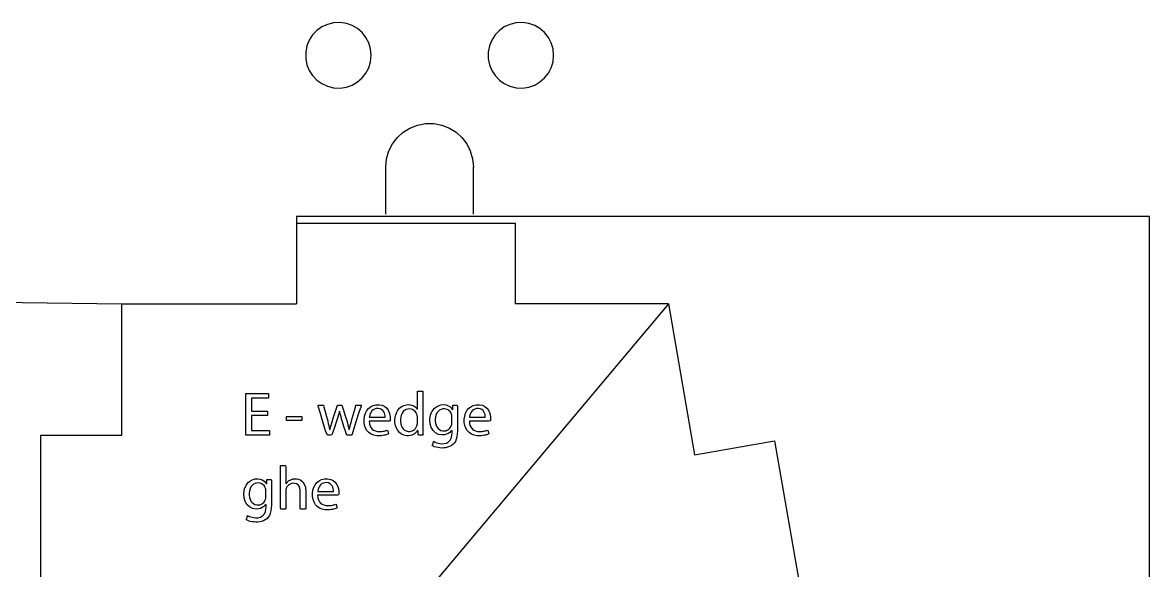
# Model space of a CAD drawing. Header units: metres. Extents: x 1885 to 2636, y 491 to 906.
# Drawn here: x 1999.3 to 2050.8, y 561.1 to 586.2 of the extents above; entities that cross this region are included whole.
import ezdxf

# ---------------------------------------------------------------- set-up
doc = ezdxf.new("R2010")
doc.units = ezdxf.units.M

msp = doc.modelspace()

# ---------------------------------------------------------------- linework, layer by layer
at = {"layer": 'COMPONENT1'}
for p, q in [((2012.989, 585.973), (2012.762, 585.81)), ((2013.245, 586.092), (2012.989, 585.973)), ((2013.525, 586.162), (2013.245, 586.092)), ((2013.821, 586.176), (2013.525, 586.162)), ((2014.11, 586.133), (2013.821, 586.176)), ((2014.379, 586.038), (2014.11, 586.133)), ((2014.621, 585.897), (2014.379, 586.038)), ((2021.334, 585.973), (2021.107, 585.81)), ((2021.59, 586.092), (2021.334, 585.973)), ((2021.869, 586.162), (2021.59, 586.092)), ((2022.166, 586.176), (2021.869, 586.162)), ((2022.455, 586.133), (2022.166, 586.176)), ((2022.723, 586.038), (2022.455, 586.133)), ((2022.966, 585.897), (2022.723, 586.038)), ((2012.57, 585.608), (2012.417, 585.373)), ((2012.762, 585.81), (2012.57, 585.608)), ((2014.831, 585.714), (2014.621, 585.897)), ((2015.005, 585.495), (2014.831, 585.714)), ((2015.135, 585.245), (2015.005, 585.495)), ((2020.914, 585.608), (2020.762, 585.373)), ((2021.107, 585.81), (2020.914, 585.608)), ((2023.176, 585.714), (2022.966, 585.897)), ((2023.349, 585.495), (2023.176, 585.714)), ((2023.48, 585.245), (2023.349, 585.495)), ((2012.31, 585.111), (2012.254, 584.827)), ((2012.417, 585.373), (2012.31, 585.111)), ((2015.218, 584.971), (2015.135, 585.245)), ((2015.246, 584.678), (2015.218, 584.971)), ((2020.655, 585.111), (2020.598, 584.827)), ((2020.762, 585.373), (2020.655, 585.111)), ((2023.562, 584.971), (2023.48, 585.245)), ((2023.591, 584.678), (2023.562, 584.971)), ((2012.254, 584.827), (2012.254, 584.529)), ((2012.254, 584.529), (2012.31, 584.245)), ((2015.218, 584.384), (2015.246, 584.678)), ((2020.598, 584.827), (2020.598, 584.529)), ((2020.598, 584.529), (2020.655, 584.245)), ((2023.562, 584.384), (2023.591, 584.678)), ((2012.31, 584.245), (2012.417, 583.982)), ((2012.417, 583.982), (2012.57, 583.748)), ((2015.005, 583.861), (2015.135, 584.11)), ((2015.135, 584.11), (2015.218, 584.384)), ((2020.655, 584.245), (2020.762, 583.982)), ((2020.762, 583.982), (2020.914, 583.748)), ((2023.349, 583.861), (2023.48, 584.11)), ((2023.48, 584.11), (2023.562, 584.384)), ((2012.57, 583.748), (2012.762, 583.546)), ((2012.762, 583.546), (2012.989, 583.383)), ((2012.989, 583.383), (2013.245, 583.264)), ((2014.379, 583.317), (2014.621, 583.459)), ((2014.621, 583.459), (2014.831, 583.642)), ((2014.831, 583.642), (2015.005, 583.861)), ((2020.914, 583.748), (2021.107, 583.546)), ((2021.107, 583.546), (2021.334, 583.383)), ((2021.334, 583.383), (2021.59, 583.264)), ((2022.723, 583.317), (2022.966, 583.459)), ((2022.966, 583.459), (2023.176, 583.642)), ((2023.176, 583.642), (2023.349, 583.861)), ((2013.245, 583.264), (2013.525, 583.194)), ((2013.525, 583.194), (2013.821, 583.18)), ((2013.821, 583.18), (2014.11, 583.222)), ((2014.11, 583.222), (2014.379, 583.317)), ((2021.59, 583.264), (2021.869, 583.194)), ((2021.869, 583.194), (2022.166, 583.18)), ((2022.166, 583.18), (2022.455, 583.222)), ((2022.455, 583.222), (2022.723, 583.317)), ((2016.708, 581.162), (2017.016, 581.354)), ((2017.016, 581.354), (2017.357, 581.489)), ((2017.357, 581.489), (2017.726, 581.56)), ((2017.726, 581.56), (2018.111, 581.56)), ((2018.111, 581.56), (2018.48, 581.489)), ((2018.48, 581.489), (2018.821, 581.354)), ((2018.821, 581.354), (2019.129, 581.162)), ((2016.223, 580.63), (2016.442, 580.918)), ((2016.442, 580.918), (2016.708, 581.162)), ((2019.129, 581.162), (2019.395, 580.918)), ((2019.395, 580.918), (2019.614, 580.63)), ((2015.954, 579.949), (2016.058, 580.305)), ((2016.058, 580.305), (2016.223, 580.63)), ((2019.614, 580.63), (2019.779, 580.305)), ((2019.779, 580.305), (2019.883, 579.949)), ((2015.918, 579.569), (2015.954, 579.949)), ((2019.883, 579.949), (2019.919, 579.569)), ((2015.918, 577.416), (2015.918, 579.569)), ((2019.919, 577.416), (2019.919, 579.569)), ((2015.837, 577.311), (2011.837, 577.311)), ((2011.837, 577.311), (2011.837, 577.011)), ((2050.837, 577.311), (2015.837, 577.311)), ((2050.837, 533.311), (2050.837, 577.311)), ((2011.837, 577.011), (2021.836, 577.011)), ((2011.837, 577.011), (2011.837, 573.311)), ((2021.836, 577.011), (2021.836, 573.311)), ((1994.837, 573.442), (2003.836, 573.311)), ((2003.836, 567.311), (2003.836, 573.311)), ((2003.836, 573.311), (2011.837, 573.311)), ((2028.836, 573.311), (2007.921, 548.433)), ((2028.836, 573.311), (2021.836, 573.311)), ((2028.836, 573.311), (2030.039, 566.415)), ((2000.136, 557.311), (2000.136, 567.311)), ((2000.136, 567.311), (2003.836, 567.311)), ((2030.039, 566.415), (2033.684, 567.051)), ((2033.684, 567.051), (2035.402, 557.2))]:
    msp.add_line(p, q, dxfattribs=at)
at = {"layer": 'COMPONENT22'}
for p, q in [((2009.52, 567.315), (2009.52, 569.216)), ((2009.52, 569.216), (2010.55, 569.216)), ((2010.55, 569.01), (2009.768, 569.01)), ((2009.768, 569.01), (2009.768, 568.409)), ((2010.55, 569.216), (2010.55, 569.01)), ((2017.36, 569.288), (2017.36, 569.317)), ((2017.36, 569.317), (2017.4, 569.317)), ((2017.36, 569.202), (2017.36, 569.288)), ((2017.36, 569.075), (2017.36, 569.202)), ((2017.36, 568.929), (2017.36, 569.075)), ((2017.4, 569.317), (2017.44, 569.317)), ((2017.44, 569.317), (2017.484, 569.317)), ((2017.484, 569.317), (2017.529, 569.317)), ((2017.529, 569.317), (2017.568, 569.317)), ((2017.568, 569.317), (2017.605, 569.317)), ((2017.605, 569.317), (2017.605, 569.248)), ((2017.605, 569.248), (2017.605, 569.064)), ((2017.605, 569.064), (2017.605, 568.804)), ((2012.822, 568.642), (2012.821, 568.68)), ((2012.821, 568.68), (2012.879, 568.68)), ((2012.91, 568.35), (2012.822, 568.642)), ((2012.879, 568.68), (2012.961, 568.68)), ((2012.961, 568.68), (2013.033, 568.68)), ((2013.033, 568.68), (2013.065, 568.68)), ((2013.065, 568.68), (2013.088, 568.594)), ((2013.088, 568.594), (2013.14, 568.395)), ((2013.555, 568.228), (2013.627, 568.455)), ((2013.627, 568.455), (2013.684, 568.632)), ((2013.684, 568.632), (2013.702, 568.68)), ((2013.702, 568.68), (2013.739, 568.68)), ((2013.739, 568.68), (2013.804, 568.68)), ((2013.804, 568.68), (2013.868, 568.68)), ((2013.868, 568.68), (2013.906, 568.68)), ((2013.906, 568.68), (2013.923, 568.633)), ((2013.923, 568.633), (2013.977, 568.459)), ((2013.977, 568.459), (2014.045, 568.237)), ((2014.469, 568.399), (2014.524, 568.595)), ((2014.524, 568.595), (2014.548, 568.68)), ((2014.548, 568.68), (2014.579, 568.68)), ((2014.579, 568.68), (2014.649, 568.68)), ((2014.649, 568.68), (2014.728, 568.68)), ((2014.781, 568.642), (2014.687, 568.35)), ((2014.728, 568.68), (2014.784, 568.68)), ((2014.784, 568.68), (2014.781, 568.642)), ((2014.98, 568.316), (2015.041, 568.433)), ((2015.041, 568.433), (2015.12, 568.532)), ((2015.12, 568.532), (2015.218, 568.612)), ((2015.218, 568.612), (2015.332, 568.669)), ((2015.336, 568.47), (2015.282, 568.422)), ((2015.332, 568.669), (2015.462, 568.702)), ((2015.402, 568.505), (2015.336, 568.47)), ((2015.479, 568.526), (2015.402, 568.505)), ((2015.462, 568.702), (2015.61, 568.706)), ((2015.569, 568.529), (2015.479, 568.526)), ((2015.655, 568.513), (2015.569, 568.529)), ((2015.61, 568.706), (2015.752, 568.679)), ((2015.725, 568.48), (2015.655, 568.513)), ((2015.779, 568.434), (2015.725, 568.48)), ((2015.752, 568.679), (2015.866, 568.624)), ((2015.821, 568.379), (2015.779, 568.434)), ((2015.866, 568.624), (2015.956, 568.548)), ((2015.956, 568.548), (2016.023, 568.455)), ((2016.023, 568.455), (2016.071, 568.353)), ((2016.398, 568.335), (2016.462, 568.451)), ((2016.462, 568.451), (2016.544, 568.547)), ((2016.544, 568.547), (2016.639, 568.621)), ((2016.639, 568.621), (2016.746, 568.674)), ((2016.77, 568.444), (2016.709, 568.387)), ((2016.746, 568.674), (2016.862, 568.703)), ((2016.842, 568.485), (2016.77, 568.444)), ((2016.925, 568.508), (2016.842, 568.485)), ((2016.862, 568.703), (2016.968, 568.708)), ((2017.01, 568.513), (2016.925, 568.508)), ((2016.968, 568.708), (2017.041, 568.701)), ((2017.074, 568.504), (2017.01, 568.513)), ((2017.041, 568.701), (2017.107, 568.686)), ((2017.134, 568.485), (2017.074, 568.504)), ((2017.107, 568.686), (2017.166, 568.664)), ((2017.188, 568.457), (2017.134, 568.485)), ((2017.166, 568.664), (2017.219, 568.637)), ((2017.235, 568.421), (2017.188, 568.457)), ((2017.219, 568.637), (2017.264, 568.605)), ((2017.264, 568.605), (2017.303, 568.57)), ((2017.303, 568.57), (2017.335, 568.532)), ((2017.335, 568.532), (2017.354, 568.502)), ((2017.354, 568.502), (2017.36, 568.548)), ((2017.36, 568.779), (2017.36, 568.929)), ((2017.36, 568.646), (2017.36, 568.779)), ((2017.36, 568.548), (2017.36, 568.646)), ((2017.605, 568.804), (2017.605, 568.505)), ((2017.605, 568.505), (2017.605, 568.204)), ((2018.031, 568.413), (2018.14, 568.549)), ((2018.14, 568.549), (2018.275, 568.644)), ((2018.275, 568.644), (2018.427, 568.697)), ((2018.368, 568.453), (2018.307, 568.399)), ((2018.439, 568.49), (2018.368, 568.453)), ((2018.427, 568.697), (2018.574, 568.707)), ((2018.518, 568.512), (2018.439, 568.49)), ((2018.598, 568.516), (2018.518, 568.512)), ((2018.574, 568.707), (2018.68, 568.692)), ((2018.661, 568.508), (2018.598, 568.516)), ((2018.718, 568.49), (2018.661, 568.508)), ((2018.68, 568.692), (2018.769, 568.661)), ((2018.769, 568.464), (2018.718, 568.49)), ((2018.769, 568.661), (2018.842, 568.617)), ((2018.813, 568.431), (2018.769, 568.464)), ((2018.852, 568.391), (2018.813, 568.431)), ((2018.842, 568.617), (2018.9, 568.565)), ((2018.9, 568.565), (2018.945, 568.508)), ((2018.945, 568.508), (2018.966, 568.474)), ((2018.966, 568.474), (2018.973, 568.508)), ((2018.973, 568.508), (2018.974, 568.555)), ((2018.974, 568.555), (2018.977, 568.607)), ((2018.977, 568.607), (2018.978, 568.652)), ((2018.978, 568.652), (2018.979, 568.678)), ((2018.979, 568.678), (2019.022, 568.68)), ((2019.022, 568.68), (2019.073, 568.68)), ((2019.073, 568.68), (2019.128, 568.68)), ((2019.128, 568.68), (2019.175, 568.68)), ((2019.175, 568.68), (2019.197, 568.642)), ((2019.19, 568.466), (2019.189, 568.396)), ((2019.191, 568.53), (2019.19, 568.466)), ((2019.193, 568.588), (2019.191, 568.53)), ((2019.197, 568.642), (2019.193, 568.588)), ((2019.563, 568.316), (2019.624, 568.433)), ((2019.624, 568.433), (2019.704, 568.532)), ((2019.704, 568.532), (2019.801, 568.612)), ((2019.801, 568.612), (2019.915, 568.669)), ((2019.919, 568.47), (2019.865, 568.422)), ((2019.915, 568.669), (2020.045, 568.702)), ((2019.985, 568.505), (2019.919, 568.47)), ((2020.062, 568.526), (2019.985, 568.505)), ((2020.045, 568.702), (2020.193, 568.706)), ((2020.153, 568.529), (2020.062, 568.526)), ((2020.238, 568.513), (2020.153, 568.529)), ((2020.193, 568.706), (2020.335, 568.679)), ((2020.308, 568.48), (2020.238, 568.513)), ((2020.363, 568.434), (2020.308, 568.48)), ((2020.335, 568.679), (2020.449, 568.624)), ((2020.404, 568.379), (2020.363, 568.434)), ((2020.449, 568.624), (2020.539, 568.548)), ((2020.539, 568.548), (2020.607, 568.455)), ((2020.607, 568.455), (2020.654, 568.353)), ((2009.768, 568.409), (2010.505, 568.409)), ((2010.505, 568.206), (2009.768, 568.206)), ((2009.768, 568.206), (2009.768, 567.521)), ((2010.505, 568.409), (2010.505, 568.206)), ((2011.38, 567.986), (2011.38, 568.167)), ((2011.38, 568.167), (2012.077, 568.167)), ((2012.077, 567.986), (2011.38, 567.986)), ((2012.077, 568.167), (2012.077, 567.986)), ((2013.041, 567.916), (2012.91, 568.35)), ((2013.163, 567.513), (2013.041, 567.916)), ((2013.14, 568.395), (2013.199, 568.172)), ((2013.199, 568.172), (2013.241, 568.014)), ((2013.241, 568.014), (2013.259, 567.941)), ((2013.259, 567.941), (2013.283, 567.843)), ((2013.442, 567.869), (2013.471, 567.965)), ((2013.471, 567.965), (2013.496, 568.043)), ((2013.496, 568.043), (2013.555, 568.228)), ((2013.667, 567.96), (2013.632, 567.855)), ((2013.694, 568.042), (2013.667, 567.96)), ((2013.723, 568.138), (2013.694, 568.042)), ((2013.75, 568.236), (2013.723, 568.138)), ((2013.776, 568.338), (2013.75, 568.236)), ((2013.798, 568.415), (2013.776, 568.338)), ((2013.815, 568.339), (2013.798, 568.415)), ((2013.839, 568.24), (2013.815, 568.339)), ((2013.866, 568.143), (2013.839, 568.24)), ((2013.894, 568.047), (2013.866, 568.143)), ((2013.92, 567.963), (2013.894, 568.047)), ((2013.954, 567.857), (2013.92, 567.963)), ((2014.045, 568.237), (2014.102, 568.056)), ((2014.102, 568.056), (2014.126, 567.978)), ((2014.126, 567.978), (2014.157, 567.873)), ((2014.313, 567.845), (2014.341, 567.947)), ((2014.341, 567.947), (2014.362, 568.022)), ((2014.362, 568.022), (2014.406, 568.178)), ((2014.406, 568.178), (2014.469, 568.399)), ((2014.547, 567.916), (2014.418, 567.513)), ((2014.687, 568.35), (2014.547, 567.916)), ((2014.918, 568.042), (2014.939, 568.185)), ((2014.92, 567.892), (2014.918, 568.042)), ((2014.939, 568.185), (2014.98, 568.316)), ((2015.153, 567.952), (2015.164, 567.837)), ((2015.193, 567.952), (2015.153, 567.952)), ((2015.162, 568.172), (2015.159, 568.13)), ((2015.159, 568.13), (2015.206, 568.13)), ((2015.179, 568.238), (2015.162, 568.172)), ((2015.204, 568.303), (2015.179, 568.238)), ((2015.299, 567.952), (2015.193, 567.952)), ((2015.238, 568.366), (2015.204, 568.303)), ((2015.206, 568.13), (2015.295, 568.13)), ((2015.282, 568.422), (2015.238, 568.366)), ((2015.295, 568.13), (2015.411, 568.13)), ((2015.45, 567.952), (2015.299, 567.952)), ((2015.411, 568.13), (2015.54, 568.13)), ((2015.623, 567.952), (2015.45, 567.952)), ((2015.54, 568.13), (2015.667, 568.13)), ((2015.797, 567.952), (2015.623, 567.952)), ((2015.667, 568.13), (2015.776, 568.13)), ((2015.776, 568.13), (2015.852, 568.13)), ((2015.951, 567.952), (2015.797, 567.952)), ((2015.85, 568.317), (2015.821, 568.379)), ((2015.869, 568.253), (2015.85, 568.317)), ((2015.852, 568.13), (2015.881, 568.13)), ((2015.879, 568.189), (2015.869, 568.253)), ((2015.881, 568.13), (2015.879, 568.189)), ((2016.063, 567.952), (2015.951, 567.952)), ((2016.116, 567.973), (2016.063, 567.952)), ((2016.071, 568.353), (2016.102, 568.247)), ((2016.102, 568.247), (2016.117, 568.143)), ((2016.118, 567.999), (2016.116, 567.973)), ((2016.117, 568.143), (2016.121, 568.064)), ((2016.12, 568.029), (2016.118, 567.999)), ((2016.121, 568.064), (2016.12, 568.029)), ((2016.332, 568.046), (2016.354, 568.199)), ((2016.334, 567.89), (2016.332, 568.046)), ((2016.354, 568.199), (2016.398, 568.335)), ((2016.595, 568.139), (2016.583, 568.035)), ((2016.583, 568.035), (2016.583, 567.931)), ((2016.583, 567.931), (2016.597, 567.835)), ((2016.621, 568.233), (2016.595, 568.139)), ((2016.659, 568.316), (2016.621, 568.233)), ((2016.709, 568.387), (2016.659, 568.316)), ((2017.275, 568.378), (2017.235, 568.421)), ((2017.309, 568.33), (2017.275, 568.378)), ((2017.334, 568.277), (2017.309, 568.33)), ((2017.352, 568.215), (2017.334, 568.277)), ((2017.356, 568.189), (2017.352, 568.215)), ((2017.358, 568.162), (2017.356, 568.189)), ((2017.36, 568.124), (2017.358, 568.162)), ((2017.36, 568.088), (2017.36, 568.124)), ((2017.36, 568.051), (2017.36, 568.088)), ((2017.36, 568.009), (2017.36, 568.051)), ((2017.36, 567.966), (2017.36, 568.009)), ((2017.36, 567.928), (2017.36, 567.966)), ((2017.36, 567.887), (2017.36, 567.928)), ((2017.605, 568.204), (2017.605, 567.939)), ((2017.605, 567.939), (2017.605, 567.748)), ((2017.923, 568.027), (2017.956, 568.239)), ((2017.936, 567.833), (2017.923, 568.027)), ((2017.956, 568.239), (2018.031, 568.413)), ((2018.188, 568.155), (2018.174, 568.049)), ((2018.174, 568.049), (2018.175, 567.945)), ((2018.175, 567.945), (2018.188, 567.851)), ((2018.215, 568.25), (2018.188, 568.155)), ((2018.255, 568.331), (2018.215, 568.25)), ((2018.307, 568.399), (2018.255, 568.331)), ((2018.884, 568.346), (2018.852, 568.391)), ((2018.909, 568.296), (2018.884, 568.346)), ((2018.933, 568.225), (2018.909, 568.296)), ((2018.937, 568.199), (2018.933, 568.225)), ((2018.94, 568.171), (2018.937, 568.199)), ((2018.94, 568.141), (2018.94, 568.171)), ((2018.94, 568.104), (2018.94, 568.141)), ((2018.94, 568.066), (2018.94, 568.104)), ((2018.94, 568.022), (2018.94, 568.066)), ((2018.94, 567.977), (2018.94, 568.022)), ((2018.94, 567.938), (2018.94, 567.977)), ((2018.94, 567.896), (2018.94, 567.938)), ((2019.189, 568.396), (2019.188, 568.317)), ((2019.188, 568.317), (2019.188, 568.259)), ((2019.188, 568.259), (2019.188, 568.116)), ((2019.188, 568.116), (2019.188, 567.923)), ((2019.188, 567.923), (2019.188, 567.727)), ((2019.502, 568.042), (2019.522, 568.185)), ((2019.503, 567.892), (2019.502, 568.042)), ((2019.522, 568.185), (2019.563, 568.316)), ((2019.736, 567.952), (2019.748, 567.837)), ((2019.777, 567.952), (2019.736, 567.952)), ((2019.746, 568.172), (2019.743, 568.13)), ((2019.743, 568.13), (2019.789, 568.13)), ((2019.762, 568.238), (2019.746, 568.172)), ((2019.787, 568.303), (2019.762, 568.238)), ((2019.883, 567.952), (2019.777, 567.952)), ((2019.821, 568.366), (2019.787, 568.303)), ((2019.789, 568.13), (2019.878, 568.13)), ((2019.865, 568.422), (2019.821, 568.366)), ((2019.878, 568.13), (2019.994, 568.13)), ((2020.033, 567.952), (2019.883, 567.952)), ((2019.994, 568.13), (2020.123, 568.13)), ((2020.206, 567.952), (2020.033, 567.952)), ((2020.123, 568.13), (2020.25, 568.13)), ((2020.38, 567.952), (2020.206, 567.952)), ((2020.25, 568.13), (2020.359, 568.13)), ((2020.359, 568.13), (2020.435, 568.13)), ((2020.534, 567.952), (2020.38, 567.952)), ((2020.433, 568.317), (2020.404, 568.379)), ((2020.452, 568.253), (2020.433, 568.317)), ((2020.435, 568.13), (2020.464, 568.13)), ((2020.462, 568.189), (2020.452, 568.253)), ((2020.464, 568.13), (2020.462, 568.189)), ((2020.646, 567.952), (2020.534, 567.952)), ((2020.699, 567.973), (2020.646, 567.952)), ((2020.654, 568.353), (2020.685, 568.247)), ((2020.685, 568.247), (2020.7, 568.143)), ((2020.702, 567.999), (2020.699, 567.973)), ((2020.7, 568.143), (2020.704, 568.064)), ((2020.703, 568.029), (2020.702, 567.999)), ((2020.704, 568.064), (2020.703, 568.029)), ((2009.768, 567.521), (2010.592, 567.521)), ((2010.592, 567.521), (2010.592, 567.315)), ((2013.246, 567.315), (2013.163, 567.513)), ((2013.283, 567.843), (2013.306, 567.747)), ((2013.306, 567.747), (2013.327, 567.653)), ((2013.327, 567.653), (2013.345, 567.56)), ((2013.345, 567.56), (2013.363, 567.585)), ((2013.363, 567.585), (2013.387, 567.678)), ((2013.387, 567.678), (2013.413, 567.773)), ((2013.413, 567.773), (2013.442, 567.869)), ((2013.496, 567.455), (2013.452, 567.326)), ((2013.565, 567.658), (2013.496, 567.455)), ((2013.632, 567.855), (2013.565, 567.658)), ((2014.018, 567.66), (2013.954, 567.857)), ((2014.083, 567.455), (2014.018, 567.66)), ((2014.14, 567.315), (2014.083, 567.455)), ((2014.157, 567.873), (2014.185, 567.774)), ((2014.185, 567.774), (2014.211, 567.678)), ((2014.211, 567.678), (2014.233, 567.585)), ((2014.233, 567.585), (2014.268, 567.652)), ((2014.241, 567.552), (2014.233, 567.585)), ((2014.268, 567.652), (2014.289, 567.747)), ((2014.289, 567.747), (2014.313, 567.845)), ((2014.418, 567.513), (2014.354, 567.316)), ((2014.943, 567.754), (2014.92, 567.892)), ((2014.988, 567.63), (2014.943, 567.754)), ((2015.054, 567.522), (2014.988, 567.63)), ((2015.139, 567.432), (2015.054, 567.522)), ((2015.243, 567.362), (2015.139, 567.432)), ((2015.164, 567.837), (2015.192, 567.739)), ((2015.192, 567.739), (2015.236, 567.658)), ((2015.236, 567.658), (2015.292, 567.592)), ((2015.292, 567.592), (2015.359, 567.543)), ((2015.359, 567.543), (2015.436, 567.507)), ((2015.436, 567.507), (2015.521, 567.486)), ((2015.521, 567.486), (2015.611, 567.478)), ((2015.611, 567.478), (2015.678, 567.479)), ((2015.678, 567.479), (2015.735, 567.483)), ((2015.735, 567.483), (2015.788, 567.489)), ((2015.788, 567.489), (2015.836, 567.497)), ((2015.836, 567.497), (2015.879, 567.507)), ((2015.879, 567.507), (2015.92, 567.519)), ((2015.92, 567.519), (2015.957, 567.532)), ((2015.957, 567.532), (2015.992, 567.546)), ((2015.992, 567.546), (2016.012, 567.501)), ((2016.012, 567.501), (2016.02, 567.469)), ((2016.02, 567.469), (2016.028, 567.437)), ((2016.028, 567.437), (2016.035, 567.407)), ((2016.035, 567.407), (2016.044, 567.372)), ((2016.358, 567.751), (2016.334, 567.89)), ((2016.403, 567.626), (2016.358, 567.751)), ((2016.465, 567.519), (2016.403, 567.626)), ((2016.544, 567.429), (2016.465, 567.519)), ((2016.637, 567.36), (2016.544, 567.429)), ((2016.597, 567.835), (2016.622, 567.747)), ((2016.622, 567.747), (2016.66, 567.668)), ((2016.66, 567.668), (2016.71, 567.6)), ((2016.71, 567.6), (2016.772, 567.546)), ((2016.772, 567.546), (2016.845, 567.508)), ((2016.845, 567.508), (2016.931, 567.487)), ((2016.931, 567.487), (2017.011, 567.485)), ((2017.011, 567.485), (2017.07, 567.494)), ((2017.07, 567.494), (2017.127, 567.513)), ((2017.127, 567.513), (2017.18, 567.541)), ((2017.18, 567.541), (2017.229, 567.577)), ((2017.229, 567.577), (2017.271, 567.622)), ((2017.28, 567.419), (2017.229, 567.378)), ((2017.271, 567.622), (2017.307, 567.674)), ((2017.323, 567.467), (2017.28, 567.419)), ((2017.307, 567.674), (2017.334, 567.733)), ((2017.359, 567.519), (2017.323, 567.467)), ((2017.334, 567.733), (2017.349, 567.784)), ((2017.349, 567.784), (2017.354, 567.809)), ((2017.354, 567.809), (2017.358, 567.834)), ((2017.358, 567.834), (2017.359, 567.861)), ((2017.359, 567.861), (2017.36, 567.887)), ((2017.386, 567.534), (2017.359, 567.519)), ((2017.387, 567.504), (2017.386, 567.534)), ((2017.389, 567.464), (2017.387, 567.504)), ((2017.391, 567.42), (2017.389, 567.464)), ((2017.393, 567.378), (2017.391, 567.42)), ((2017.605, 567.748), (2017.605, 567.668)), ((2017.605, 567.668), (2017.605, 567.625)), ((2017.605, 567.625), (2017.606, 567.579)), ((2017.606, 567.579), (2017.607, 567.532)), ((2017.607, 567.532), (2017.608, 567.486)), ((2017.608, 567.486), (2017.61, 567.441)), ((2017.61, 567.441), (2017.612, 567.398)), ((2017.612, 567.398), (2017.614, 567.358)), ((2017.987, 567.666), (2017.936, 567.833)), ((2018.073, 567.526), (2017.987, 567.666)), ((2018.189, 567.417), (2018.073, 567.526)), ((2018.188, 567.851), (2018.214, 567.765)), ((2018.33, 567.347), (2018.189, 567.417)), ((2018.214, 567.765), (2018.252, 567.689)), ((2018.252, 567.689), (2018.302, 567.623)), ((2018.302, 567.623), (2018.363, 567.57)), ((2018.363, 567.57), (2018.437, 567.533)), ((2018.437, 567.533), (2018.522, 567.513)), ((2018.522, 567.513), (2018.601, 567.51)), ((2018.601, 567.51), (2018.656, 567.518)), ((2018.656, 567.518), (2018.709, 567.534)), ((2018.709, 567.534), (2018.758, 567.558)), ((2018.758, 567.558), (2018.803, 567.589)), ((2018.84, 567.434), (2018.772, 567.387)), ((2018.803, 567.589), (2018.843, 567.627)), ((2018.896, 567.49), (2018.84, 567.434)), ((2018.843, 567.627), (2018.877, 567.672)), ((2018.877, 567.672), (2018.905, 567.723)), ((2018.943, 567.533), (2018.896, 567.49)), ((2018.905, 567.723), (2018.922, 567.768)), ((2018.922, 567.768), (2018.93, 567.8)), ((2018.93, 567.8), (2018.936, 567.833)), ((2018.936, 567.833), (2018.939, 567.866)), ((2018.939, 567.866), (2018.94, 567.896)), ((2018.941, 567.349), (2018.943, 567.405)), ((2018.943, 567.503), (2018.943, 567.533)), ((2018.943, 567.465), (2018.943, 567.503)), ((2018.943, 567.405), (2018.943, 567.465)), ((2019.188, 567.515), (2019.183, 567.364)), ((2019.188, 567.727), (2019.188, 567.576)), ((2019.188, 567.576), (2019.188, 567.515)), ((2019.527, 567.754), (2019.503, 567.892)), ((2019.572, 567.63), (2019.527, 567.754)), ((2019.637, 567.522), (2019.572, 567.63)), ((2019.723, 567.432), (2019.637, 567.522)), ((2019.826, 567.362), (2019.723, 567.432)), ((2019.748, 567.837), (2019.776, 567.739)), ((2019.776, 567.739), (2019.819, 567.658)), ((2019.819, 567.658), (2019.875, 567.592)), ((2019.875, 567.592), (2019.943, 567.543)), ((2019.943, 567.543), (2020.02, 567.507)), ((2020.02, 567.507), (2020.104, 567.486)), ((2020.104, 567.486), (2020.194, 567.478)), ((2020.194, 567.478), (2020.261, 567.479)), ((2020.261, 567.479), (2020.318, 567.483)), ((2020.318, 567.483), (2020.371, 567.489)), ((2020.371, 567.489), (2020.419, 567.497)), ((2020.419, 567.497), (2020.463, 567.507)), ((2020.463, 567.507), (2020.503, 567.519)), ((2020.503, 567.519), (2020.54, 567.532)), ((2020.54, 567.532), (2020.575, 567.546)), ((2020.575, 567.546), (2020.595, 567.501)), ((2020.595, 567.501), (2020.603, 567.469)), ((2020.603, 567.469), (2020.611, 567.437)), ((2020.611, 567.437), (2020.619, 567.407)), ((2020.619, 567.407), (2020.627, 567.372)), ((2010.592, 567.315), (2009.52, 567.315)), ((2013.309, 567.315), (2013.246, 567.315)), ((2013.382, 567.315), (2013.309, 567.315)), ((2013.452, 567.326), (2013.382, 567.315)), ((2014.195, 567.315), (2014.14, 567.315)), ((2014.268, 567.315), (2014.195, 567.315)), ((2014.354, 567.316), (2014.268, 567.315)), ((2015.365, 567.313), (2015.243, 567.362)), ((2015.504, 567.288), (2015.365, 567.313)), ((2015.623, 567.284), (2015.504, 567.288)), ((2015.698, 567.288), (2015.623, 567.284)), ((2015.766, 567.295), (2015.698, 567.288)), ((2015.829, 567.305), (2015.766, 567.295)), ((2015.886, 567.318), (2015.829, 567.305)), ((2015.937, 567.331), (2015.886, 567.318)), ((2015.982, 567.346), (2015.937, 567.331)), ((2016.044, 567.372), (2015.982, 567.346)), ((2016.742, 567.312), (2016.637, 567.36)), ((2016.856, 567.287), (2016.742, 567.312)), ((2016.957, 567.285), (2016.856, 567.287)), ((2017.035, 567.295), (2016.957, 567.285)), ((2017.106, 567.315), (2017.035, 567.295)), ((2017.17, 567.342), (2017.106, 567.315)), ((2017.229, 567.378), (2017.17, 567.342)), ((2017.395, 567.343), (2017.393, 567.378)), ((2017.411, 567.315), (2017.395, 567.343)), ((2017.438, 567.315), (2017.411, 567.315)), ((2017.474, 567.315), (2017.438, 567.315)), ((2017.515, 567.315), (2017.474, 567.315)), ((2017.554, 567.315), (2017.515, 567.315)), ((2017.588, 567.315), (2017.554, 567.315)), ((2017.616, 567.32), (2017.588, 567.315)), ((2017.614, 567.358), (2017.616, 567.32)), ((2018.041, 566.84), (2018.062, 566.905)), ((2018.062, 566.905), (2018.078, 566.954)), ((2018.078, 566.954), (2018.092, 566.998)), ((2018.092, 566.998), (2018.101, 567.025)), ((2018.101, 567.025), (2018.125, 567.016)), ((2018.125, 567.016), (2018.179, 566.988)), ((2018.179, 566.988), (2018.241, 566.963)), ((2018.241, 566.963), (2018.31, 566.942)), ((2018.31, 566.942), (2018.386, 566.928)), ((2018.493, 567.32), (2018.33, 567.347)), ((2018.386, 566.928), (2018.468, 566.921)), ((2018.468, 566.921), (2018.577, 566.924)), ((2018.6, 567.328), (2018.493, 567.32)), ((2018.577, 566.924), (2018.691, 566.95)), ((2018.692, 567.351), (2018.6, 567.328)), ((2018.691, 566.95), (2018.789, 567.004)), ((2018.772, 567.387), (2018.692, 567.351)), ((2018.789, 567.004), (2018.865, 567.086)), ((2018.865, 567.086), (2018.917, 567.201)), ((2018.986, 566.882), (2018.911, 566.828)), ((2018.917, 567.201), (2018.941, 567.349)), ((2019.048, 566.948), (2018.986, 566.882)), ((2019.098, 567.028), (2019.048, 566.948)), ((2019.138, 567.123), (2019.098, 567.028)), ((2019.166, 567.234), (2019.138, 567.123)), ((2019.183, 567.364), (2019.166, 567.234)), ((2019.948, 567.313), (2019.826, 567.362)), ((2020.087, 567.288), (2019.948, 567.313)), ((2020.206, 567.284), (2020.087, 567.288)), ((2020.281, 567.288), (2020.206, 567.284)), ((2020.349, 567.295), (2020.281, 567.288)), ((2020.412, 567.305), (2020.349, 567.295)), ((2020.469, 567.318), (2020.412, 567.305)), ((2020.52, 567.331), (2020.469, 567.318)), ((2020.566, 567.346), (2020.52, 567.331)), ((2020.627, 567.372), (2020.566, 567.346)), ((2018.079, 566.815), (2018.041, 566.84)), ((2018.147, 566.784), (2018.079, 566.815)), ((2018.224, 566.76), (2018.147, 566.784)), ((2018.305, 566.742), (2018.224, 566.76)), ((2018.39, 566.73), (2018.305, 566.742)), ((2018.475, 566.725), (2018.39, 566.73)), ((2018.562, 566.727), (2018.475, 566.725)), ((2018.652, 566.738), (2018.562, 566.727)), ((2018.742, 566.757), (2018.652, 566.738)), ((2018.829, 566.787), (2018.742, 566.757)), ((2018.911, 566.828), (2018.829, 566.787)), ((2011.092, 565.931), (2011.146, 565.931)), ((2011.092, 565.809), (2011.092, 565.931)), ((2011.146, 565.931), (2011.198, 565.931)), ((2011.198, 565.931), (2011.253, 565.931)), ((2011.253, 565.931), (2011.301, 565.931)), ((2011.301, 565.931), (2011.333, 565.931)), ((2011.333, 565.931), (2011.34, 565.842)), ((2011.092, 565.498), (2011.092, 565.809)), ((2011.092, 565.079), (2011.092, 565.498)), ((2011.34, 565.842), (2011.34, 565.69)), ((2011.34, 565.69), (2011.34, 565.503)), ((2011.34, 565.503), (2011.34, 565.317)), ((2009.417, 564.641), (2009.45, 564.852)), ((2009.45, 564.852), (2009.525, 565.027)), ((2009.525, 565.027), (2009.635, 565.162)), ((2009.635, 565.162), (2009.769, 565.258)), ((2009.709, 564.863), (2009.682, 564.769)), ((2009.749, 564.945), (2009.709, 564.863)), ((2009.801, 565.013), (2009.749, 564.945)), ((2009.769, 565.258), (2009.921, 565.311)), ((2009.862, 565.066), (2009.801, 565.013)), ((2009.933, 565.104), (2009.862, 565.066)), ((2009.921, 565.311), (2010.068, 565.321)), ((2010.012, 565.125), (2009.933, 565.104)), ((2010.092, 565.129), (2010.012, 565.125)), ((2010.068, 565.321), (2010.174, 565.305)), ((2010.155, 565.121), (2010.092, 565.129)), ((2010.212, 565.104), (2010.155, 565.121)), ((2010.174, 565.305), (2010.263, 565.274)), ((2010.263, 565.078), (2010.212, 565.104)), ((2010.263, 565.274), (2010.336, 565.23)), ((2010.307, 565.044), (2010.263, 565.078)), ((2010.346, 565.005), (2010.307, 565.044)), ((2010.336, 565.23), (2010.394, 565.178)), ((2010.378, 564.959), (2010.346, 565.005)), ((2010.403, 564.91), (2010.378, 564.959)), ((2010.394, 565.178), (2010.439, 565.121)), ((2010.427, 564.839), (2010.403, 564.91)), ((2010.431, 564.813), (2010.427, 564.839)), ((2010.439, 565.121), (2010.46, 565.087)), ((2010.46, 565.087), (2010.467, 565.122)), ((2010.467, 565.122), (2010.469, 565.169)), ((2010.469, 565.169), (2010.471, 565.221)), ((2010.471, 565.221), (2010.472, 565.266)), ((2010.472, 565.266), (2010.474, 565.291)), ((2010.474, 565.291), (2010.516, 565.293)), ((2010.516, 565.293), (2010.567, 565.293)), ((2010.567, 565.293), (2010.622, 565.293)), ((2010.622, 565.293), (2010.669, 565.293)), ((2010.669, 565.293), (2010.691, 565.255)), ((2010.683, 565.009), (2010.682, 564.931)), ((2010.682, 564.931), (2010.682, 564.873)), ((2010.682, 564.873), (2010.682, 564.729)), ((2010.684, 565.08), (2010.683, 565.009)), ((2010.685, 565.143), (2010.684, 565.08)), ((2010.687, 565.202), (2010.685, 565.143)), ((2010.691, 565.255), (2010.687, 565.202)), ((2011.092, 564.633), (2011.092, 565.079)), ((2011.34, 565.317), (2011.34, 565.165)), ((2011.34, 565.165), (2011.34, 565.082)), ((2011.34, 565.082), (2011.365, 565.107)), ((2011.345, 564.826), (2011.341, 564.79)), ((2011.353, 564.859), (2011.345, 564.826)), ((2011.365, 564.89), (2011.353, 564.859)), ((2011.365, 565.107), (2011.387, 565.138)), ((2011.395, 564.947), (2011.365, 564.89)), ((2011.387, 565.138), (2011.412, 565.166)), ((2011.434, 564.998), (2011.395, 564.947)), ((2011.412, 565.166), (2011.44, 565.193)), ((2011.481, 565.043), (2011.434, 564.998)), ((2011.44, 565.193), (2011.469, 565.218)), ((2011.469, 565.218), (2011.501, 565.24)), ((2011.536, 565.078), (2011.481, 565.043)), ((2011.501, 565.24), (2011.535, 565.26)), ((2011.535, 565.26), (2011.569, 565.277)), ((2011.598, 565.103), (2011.536, 565.078)), ((2011.569, 565.277), (2011.605, 565.292)), ((2011.666, 565.115), (2011.598, 565.103)), ((2011.605, 565.292), (2011.643, 565.304)), ((2011.643, 565.304), (2011.682, 565.313)), ((2011.756, 565.11), (2011.666, 565.115)), ((2011.682, 565.313), (2011.722, 565.319)), ((2011.722, 565.319), (2011.764, 565.321)), ((2011.838, 565.084), (2011.756, 565.11)), ((2011.764, 565.321), (2011.835, 565.318)), ((2011.835, 565.318), (2011.929, 565.297)), ((2011.902, 565.037), (2011.838, 565.084)), ((2011.95, 564.974), (2011.902, 565.037)), ((2011.929, 565.297), (2012.025, 565.252)), ((2011.982, 564.896), (2011.95, 564.974)), ((2012, 564.808), (2011.982, 564.896)), ((2012.025, 565.252), (2012.113, 565.179)), ((2012.113, 565.179), (2012.186, 565.072)), ((2012.186, 565.072), (2012.236, 564.928)), ((2012.236, 564.928), (2012.254, 564.74)), ((2012.582, 564.798), (2012.623, 564.93)), ((2012.623, 564.93), (2012.684, 565.046)), ((2012.684, 565.046), (2012.764, 565.146)), ((2012.764, 565.146), (2012.861, 565.226)), ((2012.822, 564.851), (2012.806, 564.785)), ((2012.847, 564.917), (2012.822, 564.851)), ((2012.882, 564.979), (2012.847, 564.917)), ((2012.861, 565.226), (2012.975, 565.283)), ((2012.925, 565.035), (2012.882, 564.979)), ((2012.98, 565.083), (2012.925, 565.035)), ((2012.975, 565.283), (2013.105, 565.315)), ((2013.045, 565.119), (2012.98, 565.083)), ((2013.122, 565.14), (2013.045, 565.119)), ((2013.105, 565.315), (2013.254, 565.32)), ((2013.213, 565.143), (2013.122, 565.14)), ((2013.299, 565.126), (2013.213, 565.143)), ((2013.254, 565.32), (2013.395, 565.292)), ((2013.368, 565.094), (2013.299, 565.126)), ((2013.423, 565.048), (2013.368, 565.094)), ((2013.395, 565.292), (2013.51, 565.238)), ((2013.464, 564.992), (2013.423, 565.048)), ((2013.494, 564.93), (2013.464, 564.992)), ((2013.512, 564.866), (2013.494, 564.93)), ((2013.51, 565.238), (2013.599, 565.161)), ((2013.522, 564.802), (2013.512, 564.866)), ((2013.599, 565.161), (2013.667, 565.069)), ((2013.667, 565.069), (2013.715, 564.967)), ((2013.715, 564.967), (2013.745, 564.861)), ((2013.745, 564.861), (2013.761, 564.757)), ((2009.43, 564.447), (2009.417, 564.641)), ((2009.481, 564.28), (2009.43, 564.447)), ((2009.682, 564.769), (2009.668, 564.663)), ((2009.668, 564.663), (2009.669, 564.558)), ((2009.669, 564.558), (2009.682, 564.465)), ((2009.682, 564.465), (2009.708, 564.379)), ((2009.708, 564.379), (2009.746, 564.302)), ((2010.371, 564.285), (2010.399, 564.337)), ((2010.399, 564.337), (2010.416, 564.381)), ((2010.416, 564.381), (2010.424, 564.413)), ((2010.424, 564.413), (2010.43, 564.447)), ((2010.43, 564.447), (2010.433, 564.48)), ((2010.434, 564.785), (2010.431, 564.813)), ((2010.433, 564.48), (2010.434, 564.51)), ((2010.434, 564.755), (2010.434, 564.785)), ((2010.434, 564.717), (2010.434, 564.755)), ((2010.434, 564.679), (2010.434, 564.717)), ((2010.434, 564.635), (2010.434, 564.679)), ((2010.434, 564.591), (2010.434, 564.635)), ((2010.434, 564.551), (2010.434, 564.591)), ((2010.434, 564.51), (2010.434, 564.551)), ((2010.682, 564.729), (2010.682, 564.537)), ((2010.682, 564.537), (2010.682, 564.341)), ((2010.682, 564.341), (2010.682, 564.189)), ((2011.092, 564.241), (2011.092, 564.633)), ((2011.341, 564.79), (2011.34, 564.752)), ((2011.34, 564.752), (2011.34, 564.702)), ((2011.34, 564.702), (2011.34, 564.574)), ((2011.34, 564.574), (2011.34, 564.402)), ((2011.34, 564.402), (2011.34, 564.218)), ((2012.006, 564.712), (2012, 564.808)), ((2012.006, 564.665), (2012.006, 564.712)), ((2012.006, 564.543), (2012.006, 564.665)), ((2012.006, 564.379), (2012.006, 564.543)), ((2012.006, 564.204), (2012.006, 564.379)), ((2012.254, 564.74), (2012.254, 564.691)), ((2012.254, 564.691), (2012.254, 564.565)), ((2012.254, 564.565), (2012.254, 564.395)), ((2012.254, 564.395), (2012.254, 564.214)), ((2012.562, 564.655), (2012.582, 564.798)), ((2012.563, 564.506), (2012.562, 564.655)), ((2012.587, 564.367), (2012.563, 564.506)), ((2012.632, 564.243), (2012.587, 564.367)), ((2012.797, 564.565), (2012.808, 564.45)), ((2012.837, 564.565), (2012.797, 564.565)), ((2012.806, 564.785), (2012.803, 564.743)), ((2012.803, 564.743), (2012.849, 564.743)), ((2012.808, 564.45), (2012.836, 564.352)), ((2012.836, 564.352), (2012.879, 564.271)), ((2012.943, 564.565), (2012.837, 564.565)), ((2012.849, 564.743), (2012.938, 564.743)), ((2012.938, 564.743), (2013.055, 564.743)), ((2013.093, 564.565), (2012.943, 564.565)), ((2013.055, 564.743), (2013.184, 564.743)), ((2013.266, 564.565), (2013.093, 564.565)), ((2013.184, 564.743), (2013.31, 564.743)), ((2013.441, 564.565), (2013.266, 564.565)), ((2013.31, 564.743), (2013.419, 564.743)), ((2013.419, 564.743), (2013.496, 564.743)), ((2013.595, 564.565), (2013.441, 564.565)), ((2013.496, 564.743), (2013.524, 564.743)), ((2013.524, 564.743), (2013.522, 564.802)), ((2013.707, 564.565), (2013.595, 564.565)), ((2013.759, 564.587), (2013.707, 564.565)), ((2013.762, 564.613), (2013.759, 564.587)), ((2013.761, 564.757), (2013.764, 564.677)), ((2013.764, 564.643), (2013.762, 564.613)), ((2013.764, 564.677), (2013.764, 564.643)), ((2009.567, 564.139), (2009.481, 564.28)), ((2009.683, 564.031), (2009.567, 564.139)), ((2009.824, 563.96), (2009.683, 564.031)), ((2009.746, 564.302), (2009.796, 564.236)), ((2009.796, 564.236), (2009.857, 564.184)), ((2009.987, 563.934), (2009.824, 563.96)), ((2009.857, 564.184), (2009.931, 564.146)), ((2009.931, 564.146), (2010.016, 564.126)), ((2010.094, 563.941), (2009.987, 563.934)), ((2010.016, 564.126), (2010.095, 564.124)), ((2010.186, 563.964), (2010.094, 563.941)), ((2010.095, 564.124), (2010.15, 564.131)), ((2010.15, 564.131), (2010.203, 564.147)), ((2010.266, 564), (2010.186, 563.964)), ((2010.203, 564.147), (2010.252, 564.171)), ((2010.252, 564.171), (2010.297, 564.202)), ((2010.334, 564.048), (2010.266, 564)), ((2010.297, 564.202), (2010.337, 564.241)), ((2010.39, 564.104), (2010.334, 564.048)), ((2010.337, 564.241), (2010.371, 564.285)), ((2010.359, 563.7), (2010.411, 563.814)), ((2010.437, 564.147), (2010.39, 564.104)), ((2010.411, 563.814), (2010.436, 563.962)), ((2010.436, 563.962), (2010.437, 564.019)), ((2010.437, 564.116), (2010.437, 564.147)), ((2010.437, 564.079), (2010.437, 564.116)), ((2010.437, 564.019), (2010.437, 564.079)), ((2010.66, 563.848), (2010.632, 563.736)), ((2010.677, 563.978), (2010.66, 563.848)), ((2010.682, 564.128), (2010.677, 563.978)), ((2010.682, 564.189), (2010.682, 564.128)), ((2011.092, 563.984), (2011.092, 564.241)), ((2011.118, 563.928), (2011.092, 563.984)), ((2011.162, 563.928), (2011.118, 563.928)), ((2011.216, 563.928), (2011.162, 563.928)), ((2011.27, 563.928), (2011.216, 563.928)), ((2011.314, 563.928), (2011.27, 563.928)), ((2011.34, 563.951), (2011.314, 563.928)), ((2011.34, 564.218), (2011.34, 564.057)), ((2011.34, 564.057), (2011.34, 563.951)), ((2012.006, 564.051), (2012.006, 564.204)), ((2012.006, 563.95), (2012.006, 564.051)), ((2012.032, 563.928), (2012.006, 563.95)), ((2012.076, 563.928), (2012.032, 563.928)), ((2012.13, 563.928), (2012.076, 563.928)), ((2012.184, 563.928), (2012.13, 563.928)), ((2012.228, 563.928), (2012.184, 563.928)), ((2012.254, 563.951), (2012.228, 563.928)), ((2012.254, 564.214), (2012.254, 564.055)), ((2012.254, 564.055), (2012.254, 563.951)), ((2012.698, 564.135), (2012.632, 564.243)), ((2012.783, 564.046), (2012.698, 564.135)), ((2012.887, 563.976), (2012.783, 564.046)), ((2012.879, 564.271), (2012.935, 564.206)), ((2013.009, 563.927), (2012.887, 563.976)), ((2012.935, 564.206), (2013.003, 564.156)), ((2013.003, 564.156), (2013.08, 564.121)), ((2013.147, 563.901), (2013.009, 563.927)), ((2013.08, 564.121), (2013.165, 564.1)), ((2013.266, 563.898), (2013.147, 563.901)), ((2013.165, 564.1), (2013.255, 564.092)), ((2013.255, 564.092), (2013.321, 564.093)), ((2013.341, 563.901), (2013.266, 563.898)), ((2013.321, 564.093), (2013.379, 564.097)), ((2013.41, 563.909), (2013.341, 563.901)), ((2013.379, 564.097), (2013.431, 564.103)), ((2013.473, 563.919), (2013.41, 563.909)), ((2013.431, 564.103), (2013.479, 564.111)), ((2013.53, 563.931), (2013.473, 563.919)), ((2013.479, 564.111), (2013.523, 564.121)), ((2013.523, 564.121), (2013.563, 564.132)), ((2013.581, 563.945), (2013.53, 563.931)), ((2013.563, 564.132), (2013.601, 564.145)), ((2013.626, 563.96), (2013.581, 563.945)), ((2013.601, 564.145), (2013.635, 564.159)), ((2013.688, 563.985), (2013.626, 563.96)), ((2013.635, 564.159), (2013.655, 564.114)), ((2013.655, 564.114), (2013.663, 564.083)), ((2013.663, 564.083), (2013.671, 564.05)), ((2013.671, 564.05), (2013.679, 564.02)), ((2013.679, 564.02), (2013.688, 563.985)), ((2009.535, 563.453), (2009.556, 563.519)), ((2009.573, 563.428), (2009.535, 563.453)), ((2009.556, 563.519), (2009.572, 563.567)), ((2009.572, 563.567), (2009.586, 563.611)), ((2009.641, 563.398), (2009.573, 563.428)), ((2009.586, 563.611), (2009.595, 563.639)), ((2009.595, 563.639), (2009.619, 563.629)), ((2009.619, 563.629), (2009.673, 563.601)), ((2009.718, 563.373), (2009.641, 563.398)), ((2009.673, 563.601), (2009.735, 563.576)), ((2009.799, 563.355), (2009.718, 563.373)), ((2009.735, 563.576), (2009.805, 563.556)), ((2009.884, 563.344), (2009.799, 563.355)), ((2009.805, 563.556), (2009.88, 563.541)), ((2009.88, 563.541), (2009.962, 563.534)), ((2009.969, 563.339), (2009.884, 563.344)), ((2009.962, 563.534), (2010.071, 563.537)), ((2010.056, 563.341), (2009.969, 563.339)), ((2010.147, 563.351), (2010.056, 563.341)), ((2010.071, 563.537), (2010.185, 563.564)), ((2010.236, 563.371), (2010.147, 563.351)), ((2010.185, 563.564), (2010.283, 563.617)), ((2010.323, 563.4), (2010.236, 563.371)), ((2010.283, 563.617), (2010.359, 563.7)), ((2010.405, 563.441), (2010.323, 563.4)), ((2010.48, 563.495), (2010.405, 563.441)), ((2010.542, 563.562), (2010.48, 563.495)), ((2010.592, 563.641), (2010.542, 563.562)), ((2010.632, 563.736), (2010.592, 563.641))]:
    msp.add_line(p, q, dxfattribs=at)

doc.saveas('drawing.dxf')
